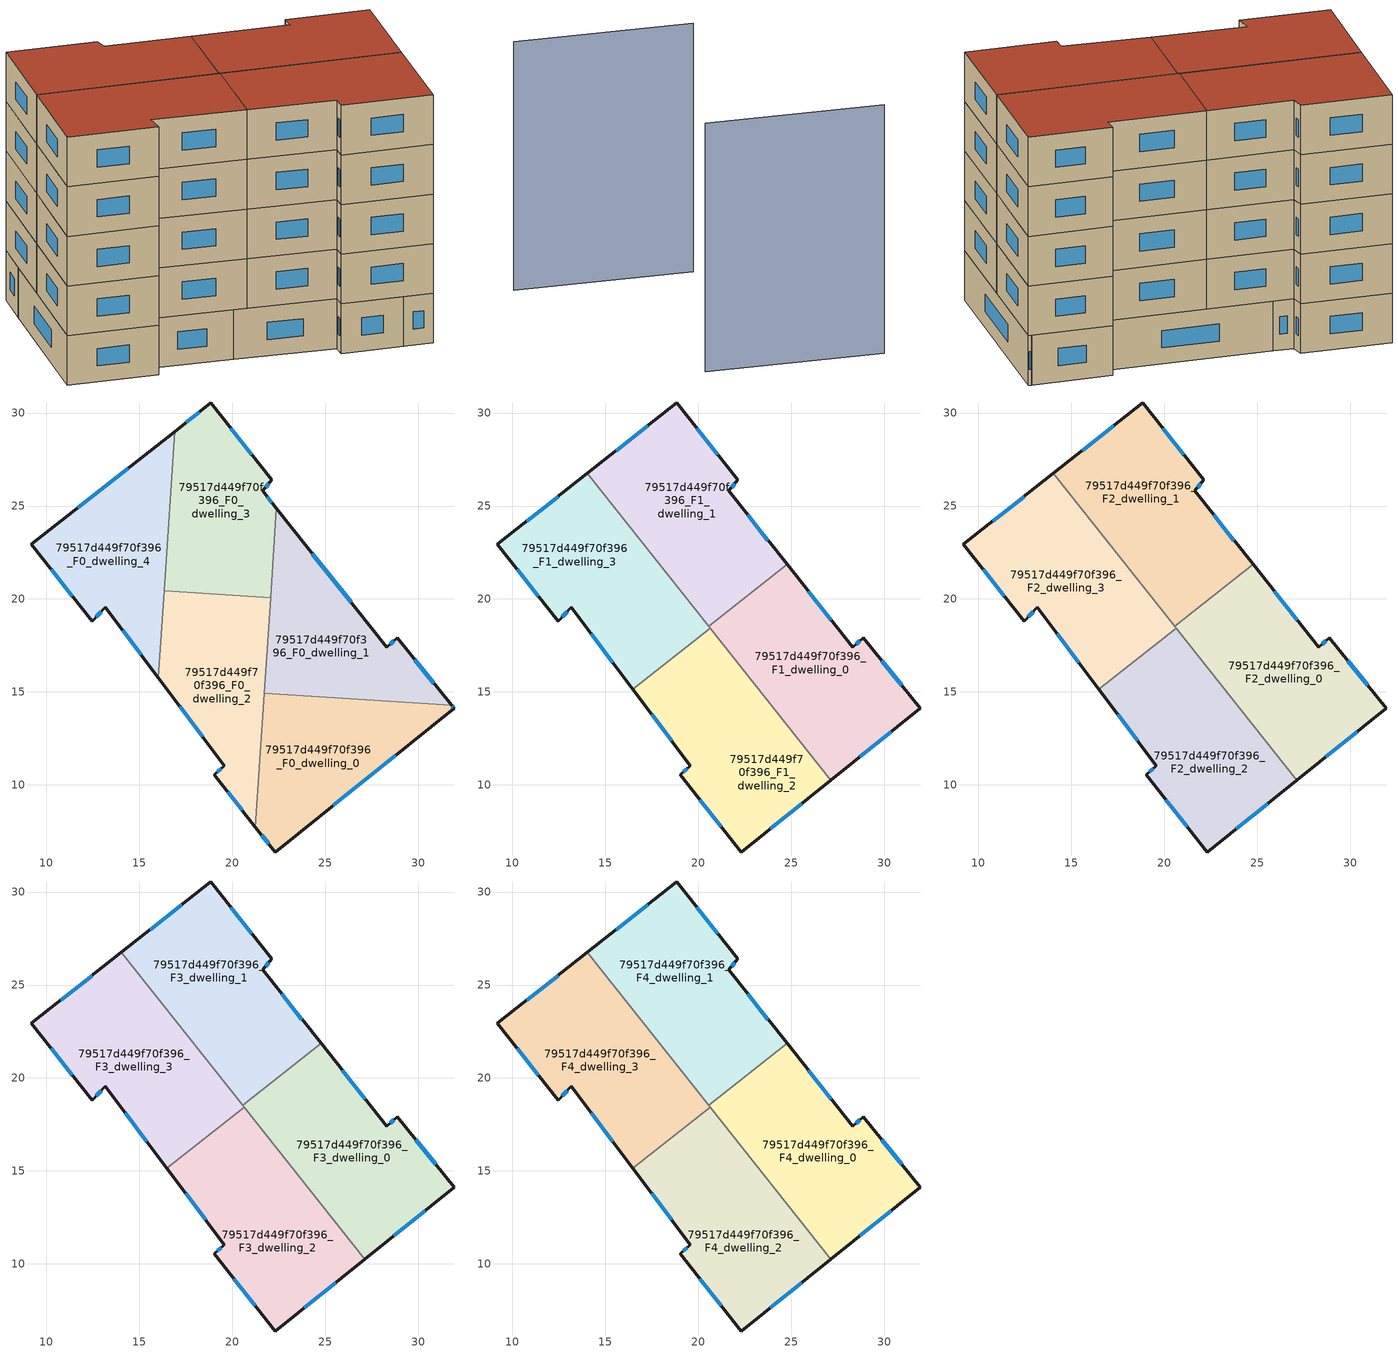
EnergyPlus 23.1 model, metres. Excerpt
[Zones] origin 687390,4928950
79517d449f70f396_F0_dwelling_0
 floor ground (EU_floor_Construction): 31.79,14.28 31.92,14.11 22.3,6.39 21.24,7.73 21.72,14.94 z0
 wall outside (EU_wall_Construction): 21.24,7.73 22.3,6.39 31.92,14.11 31.79,14.28 z0:3
 wall to 79517d449f70f396_F0_dwelling_1 (EU_wall_Construction): 31.79,14.28 21.72,14.94 z0:3
 wall to 79517d449f70f396_F0_dwelling_2 (EU_wall_Construction): 21.72,14.94 21.24,7.73 z0:3
 window (EU_Window_Construction): 31.88,14.17 31.83,14.22 / 25.43,8.9 28.79,11.6 / 21.59,7.29 21.96,6.83 z0.98:2.02
79517d449f70f396_F0_dwelling_1
 floor ground (EU_floor_Construction): 28.87,17.91 31.79,14.28 21.72,14.94 22.37,24.87 28.31,17.4 z0
 wall outside (EU_wall_Construction): 31.79,14.28 28.87,17.91 28.31,17.4 22.37,24.87 z0:3
 wall to 79517d449f70f396_F0_dwelling_3 (EU_wall_Construction): 22.37,24.87 22.05,20.06 z0:3
 wall to 79517d449f70f396_F0_dwelling_2 (EU_wall_Construction): 22.05,20.05 21.72,14.94 z0:3
 window (EU_Window_Construction): 28.69,17.75 28.49,17.57 / 30.84,15.46 29.82,16.73 / 26.38,19.83 24.3,22.44 z0.98:2.02
79517d449f70f396_F0_dwelling_2
 floor ground (EU_floor_Construction): 22.05,20.05 21.24,7.73 19.01,10.54 19.57,11.04 16.02,15.77 16.32,20.43 z0
 wall outside (EU_wall_Construction): 16.02,15.77 19.57,11.04 19.01,10.54 21.24,7.73 z0:3
 wall to 79517d449f70f396_F0_dwelling_3 (EU_wall_Construction): 22.05,20.05 16.32,20.43 z0:3
 wall to 79517d449f70f396_F0_dwelling_4 (EU_wall_Construction): 16.32,20.43 16.02,15.77 z0:3
 window (EU_Window_Construction): 19.39,10.88 19.19,10.7 / 17.17,14.23 18.41,12.58 / 19.74,9.63 20.52,8.64 z0.98:2.02
79517d449f70f396_F0_dwelling_3
 floor ground (EU_floor_Construction): 18.84,30.54 22.11,26.4 21.62,25.81 22.37,24.87 22.05,20.05 16.32,20.43 16.89,29 z0
 wall outside (EU_wall_Construction): 22.37,24.87 21.62,25.81 22.11,26.4 18.84,30.54 16.89,29 z0:3
 wall to 79517d449f70f396_F0_dwelling_4 (EU_wall_Construction): 16.89,29 16.32,20.43 z0:3
 window (EU_Window_Construction): 21.78,26 21.95,26.21 / 22.13,25.18 21.86,25.51 / 18.21,30.04 17.52,29.5 / 21.05,27.75 19.9,29.2 z0.98:2.02
79517d449f70f396_F0_dwelling_4
 floor ground (EU_floor_Construction): 16.89,29 16.02,15.77 13.16,19.56 12.46,18.79 9.19,22.94 z0
 wall outside (EU_wall_Construction): 16.89,29 9.19,22.94 12.46,18.79 13.16,19.56 16.02,15.77 z0:3
 window (EU_Window_Construction): 14.38,27.03 11.69,24.91 / 14.09,18.33 15.09,17 / 12.69,19.04 12.93,19.31 / 10.25,21.59 11.4,20.14 z0.98:2.02
79517d449f70f396_F1_dwelling_0
 floor to 79517d449f70f396_F0_dwelling_1 (EU_floor_Construction): 28.87,17.91 31.79,14.28 23.49,14.82 21.85,16.9 22.03,19.69 24.77,21.86 28.31,17.4 z3
 floor to 79517d449f70f396_F0_dwelling_0 (EU_floor_Construction): 31.79,14.28 31.92,14.11 27.12,10.26 23.49,14.82 z3
 floor to 79517d449f70f396_F0_dwelling_2 (EU_floor_Construction): 22.03,19.69 21.85,16.9 20.56,18.52 z3
 wall outside (EU_wall_Construction): 27.12,10.26 31.92,14.11 28.87,17.91 28.31,17.4 24.77,21.86 z3:6
 wall to 79517d449f70f396_F1_dwelling_1 (EU_wall_Construction): 24.77,21.86 20.56,18.52 z3:6
 wall to 79517d449f70f396_F1_dwelling_2 (EU_wall_Construction): 20.62,18.44 27.12,10.26 z3:6
 wall to 79517d449f70f396_F1_dwelling_3 (EU_wall_Construction): 20.56,18.52 20.62,18.44 z3:6
 window (EU_Window_Construction): 28.68,11.51 30.36,12.86 / 27.16,18.85 25.92,20.41 / 28.69,17.75 28.49,17.57 / 30.93,15.35 29.86,16.68 z3.98:5.02
79517d449f70f396_F1_dwelling_1
 floor to 79517d449f70f396_F0_dwelling_3 (EU_floor_Construction): 18.84,30.54 22.11,26.4 21.62,25.81 22.37,24.87 22.05,20.05 19.19,20.24 16.53,23.6 16.89,29 z3
 floor to 79517d449f70f396_F0_dwelling_1 (EU_floor_Construction): 22.37,24.87 24.77,21.86 22.03,19.69 z3
 floor to 79517d449f70f396_F0_dwelling_4 (EU_floor_Construction): 16.89,29 16.53,23.6 14.03,26.75 z3
 floor to 79517d449f70f396_F0_dwelling_2 (EU_floor_Construction): 22.05,20.06 22.03,19.69 20.56,18.52 19.19,20.24 z3
 wall outside (EU_wall_Construction): 24.77,21.86 21.62,25.81 22.11,26.4 18.84,30.54 14.03,26.75 z3:6
 wall to 79517d449f70f396_F1_dwelling_3 (EU_wall_Construction): 14.03,26.75 20.56,18.52 z3:6
 window (EU_Window_Construction): 17.28,29.31 15.59,27.98 / 21.05,27.75 19.9,29.2 / 21.78,26 21.95,26.21 / 23.74,23.15 22.64,24.53 z3.98:5.02
79517d449f70f396_F1_dwelling_2
 floor to 79517d449f70f396_F0_dwelling_0 (EU_floor_Construction): 23.49,14.82 27.12,10.26 22.3,6.39 21.24,7.73 21.72,14.94 z3
 floor to 79517d449f70f396_F0_dwelling_2 (EU_floor_Construction): 20.62,18.44 21.85,16.9 21.24,7.73 19.01,10.54 19.57,11.04 16.48,15.15 z3
 floor to 79517d449f70f396_F0_dwelling_1 (EU_floor_Construction): 21.85,16.9 23.49,14.82 21.72,14.94 z3
 wall outside (EU_wall_Construction): 16.48,15.15 19.57,11.04 19.01,10.54 22.3,6.39 27.12,10.26 z3:6
 wall to 79517d449f70f396_F1_dwelling_3 (EU_wall_Construction): 20.62,18.44 16.48,15.15 z3:6
 window (EU_Window_Construction): 23.87,7.65 25.55,9 / 20.08,9.19 21.23,7.74 / 19.39,10.88 19.19,10.7 / 17.49,13.81 18.57,12.38 z3.98:5.02
79517d449f70f396_F1_dwelling_3
 floor to 79517d449f70f396_F0_dwelling_2 (EU_floor_Construction): 19.19,20.24 20.62,18.44 16.48,15.15 16.02,15.77 16.32,20.43 z3
 floor to 79517d449f70f396_F0_dwelling_4 (EU_floor_Construction): 14.03,26.75 16.53,23.6 16.02,15.77 13.16,19.56 12.46,18.79 9.19,22.94 z3
 floor to 79517d449f70f396_F0_dwelling_3 (EU_floor_Construction): 16.53,23.6 19.19,20.24 16.32,20.43 z3
 wall outside (EU_wall_Construction): 14.03,26.75 9.19,22.94 12.46,18.79 13.16,19.56 16.48,15.15 z3:6
 window (EU_Window_Construction): 12.45,25.51 10.76,24.18 / 14.24,18.13 15.4,16.58 / 12.69,19.04 12.93,19.31 / 10.25,21.59 11.4,20.14 z3.98:5.02
79517d449f70f396_F2_dwelling_0
 floor to 79517d449f70f396_F1_dwelling_0 (EU_floor_Construction): 28.87,17.91 31.92,14.11 27.12,10.26 20.56,18.52 24.77,21.86 28.31,17.4 z6
 wall outside (EU_wall_Construction): 27.12,10.26 31.92,14.11 28.87,17.91 28.31,17.4 24.77,21.86 z6:9
 wall to 79517d449f70f396_F2_dwelling_1 (EU_wall_Construction): 24.77,21.86 20.56,18.52 z6:9
 wall to 79517d449f70f396_F2_dwelling_2 (EU_wall_Construction): 20.62,18.44 27.12,10.26 z6:9
 wall to 79517d449f70f396_F2_dwelling_3 (EU_wall_Construction): 20.56,18.52 20.62,18.44 z6:9
 window (EU_Window_Construction): 28.68,11.51 30.36,12.86 / 27.16,18.85 25.92,20.41 / 28.69,17.75 28.49,17.57 / 30.93,15.35 29.86,16.68 z6.98:8.02
79517d449f70f396_F2_dwelling_1
 floor to 79517d449f70f396_F1_dwelling_1 (EU_floor_Construction): 22.11,26.4 21.62,25.81 24.77,21.86 20.56,18.52 14.03,26.75 18.84,30.54 z6
 wall outside (EU_wall_Construction): 24.77,21.86 21.62,25.81 22.11,26.4 18.84,30.54 14.03,26.75 z6:9
 wall to 79517d449f70f396_F2_dwelling_3 (EU_wall_Construction): 14.03,26.75 20.56,18.52 z6:9
 window (EU_Window_Construction): 17.28,29.31 15.59,27.98 / 21.05,27.75 19.9,29.2 / 21.78,26 21.95,26.21 / 23.74,23.15 22.64,24.53 z6.98:8.02
79517d449f70f396_F2_dwelling_2
 floor to 79517d449f70f396_F1_dwelling_2 (EU_floor_Construction): 20.62,18.44 27.12,10.26 22.3,6.39 19.01,10.54 19.57,11.04 16.48,15.15 z6
 wall outside (EU_wall_Construction): 16.48,15.15 19.57,11.04 19.01,10.54 22.3,6.39 27.12,10.26 z6:9
 wall to 79517d449f70f396_F2_dwelling_3 (EU_wall_Construction): 20.62,18.44 16.48,15.15 z6:9
 window (EU_Window_Construction): 23.87,7.65 25.55,9 / 20.08,9.19 21.23,7.74 / 19.39,10.88 19.19,10.7 / 17.49,13.81 18.57,12.38 z6.98:8.02
79517d449f70f396_F2_dwelling_3
 floor to 79517d449f70f396_F1_dwelling_3 (EU_floor_Construction): 14.03,26.75 20.62,18.44 16.48,15.15 13.16,19.56 12.46,18.79 9.19,22.94 z6
 wall outside (EU_wall_Construction): 14.03,26.75 9.19,22.94 12.46,18.79 13.16,19.56 16.48,15.15 z6:9
 window (EU_Window_Construction): 12.45,25.51 10.76,24.18 / 14.24,18.13 15.4,16.58 / 12.69,19.04 12.93,19.31 / 10.25,21.59 11.4,20.14 z6.98:8.02
79517d449f70f396_F3_dwelling_0
 floor to 79517d449f70f396_F2_dwelling_0 (EU_floor_Construction): 28.87,17.91 31.92,14.11 27.12,10.26 20.56,18.52 24.77,21.86 28.31,17.4 z9
 wall outside (EU_wall_Construction): 27.12,10.26 31.92,14.11 28.87,17.91 28.31,17.4 24.77,21.86 z9:12
 wall to 79517d449f70f396_F3_dwelling_1 (EU_wall_Construction): 24.77,21.86 20.56,18.52 z9:12
 wall to 79517d449f70f396_F3_dwelling_2 (EU_wall_Construction): 20.62,18.44 27.12,10.26 z9:12
 wall to 79517d449f70f396_F3_dwelling_3 (EU_wall_Construction): 20.56,18.52 20.62,18.44 z9:12
 window (EU_Window_Construction): 28.68,11.51 30.36,12.86 / 27.16,18.85 25.92,20.41 / 28.69,17.75 28.49,17.57 / 30.93,15.35 29.86,16.68 z9.98:11.02
79517d449f70f396_F3_dwelling_1
 floor to 79517d449f70f396_F2_dwelling_1 (EU_floor_Construction): 22.11,26.4 21.62,25.81 24.77,21.86 20.56,18.52 14.03,26.75 18.84,30.54 z9
 wall outside (EU_wall_Construction): 24.77,21.86 21.62,25.81 22.11,26.4 18.84,30.54 14.03,26.75 z9:12
 wall to 79517d449f70f396_F3_dwelling_3 (EU_wall_Construction): 14.03,26.75 20.56,18.52 z9:12
 window (EU_Window_Construction): 17.28,29.31 15.59,27.98 / 21.05,27.75 19.9,29.2 / 21.78,26 21.95,26.21 / 23.74,23.15 22.64,24.53 z9.98:11.02
79517d449f70f396_F3_dwelling_2
 floor to 79517d449f70f396_F2_dwelling_2 (EU_floor_Construction): 20.62,18.44 27.12,10.26 22.3,6.39 19.01,10.54 19.57,11.04 16.48,15.15 z9
 wall outside (EU_wall_Construction): 16.48,15.15 19.57,11.04 19.01,10.54 22.3,6.39 27.12,10.26 z9:12
 wall to 79517d449f70f396_F3_dwelling_3 (EU_wall_Construction): 20.62,18.44 16.48,15.15 z9:12
 window (EU_Window_Construction): 23.87,7.65 25.55,9 / 20.08,9.19 21.23,7.74 / 19.39,10.88 19.19,10.7 / 17.49,13.81 18.57,12.38 z9.98:11.02
79517d449f70f396_F3_dwelling_3
 floor to 79517d449f70f396_F2_dwelling_3 (EU_floor_Construction): 14.03,26.75 20.62,18.44 16.48,15.15 13.16,19.56 12.46,18.79 9.19,22.94 z9
 wall outside (EU_wall_Construction): 14.03,26.75 9.19,22.94 12.46,18.79 13.16,19.56 16.48,15.15 z9:12
 window (EU_Window_Construction): 12.45,25.51 10.76,24.18 / 14.24,18.13 15.4,16.58 / 12.69,19.04 12.93,19.31 / 10.25,21.59 11.4,20.14 z9.98:11.02
79517d449f70f396_F4_dwelling_0
 floor to 79517d449f70f396_F3_dwelling_0 (EU_floor_Construction): 28.87,17.91 31.92,14.11 27.12,10.26 20.56,18.52 24.77,21.86 28.31,17.4 z12
 wall outside (EU_wall_Construction): 27.12,10.26 31.92,14.11 28.87,17.91 28.31,17.4 24.77,21.86 z12:15
 wall to 79517d449f70f396_F4_dwelling_1 (EU_wall_Construction): 24.77,21.86 20.56,18.52 z12:15
 wall to 79517d449f70f396_F4_dwelling_2 (EU_wall_Construction): 20.62,18.44 27.12,10.26 z12:15
 wall to 79517d449f70f396_F4_dwelling_3 (EU_wall_Construction): 20.56,18.52 20.62,18.44 z12:15
 window (EU_Window_Construction): 28.68,11.51 30.36,12.86 / 27.16,18.85 25.92,20.41 / 28.69,17.75 28.49,17.57 / 30.93,15.35 29.86,16.68 z12.98:14.02
 roof outside (EU_roof_Construction): 31.92,14.11 28.87,17.91 28.31,17.4 24.77,21.86 20.56,18.52 27.12,10.26 z15
79517d449f70f396_F4_dwelling_1
 floor to 79517d449f70f396_F3_dwelling_1 (EU_floor_Construction): 22.11,26.4 21.62,25.81 24.77,21.86 20.56,18.52 14.03,26.75 18.84,30.54 z12
 wall outside (EU_wall_Construction): 24.77,21.86 21.62,25.81 22.11,26.4 18.84,30.54 14.03,26.75 z12:15
 wall to 79517d449f70f396_F4_dwelling_3 (EU_wall_Construction): 14.03,26.75 20.56,18.52 z12:15
 window (EU_Window_Construction): 17.28,29.31 15.59,27.98 / 21.05,27.75 19.9,29.2 / 21.78,26 21.95,26.21 / 23.74,23.15 22.64,24.53 z12.98:14.02
 roof outside (EU_roof_Construction): 24.77,21.86 21.62,25.81 22.11,26.4 18.84,30.54 14.03,26.75 20.56,18.52 z15
79517d449f70f396_F4_dwelling_2
 floor to 79517d449f70f396_F3_dwelling_2 (EU_floor_Construction): 20.62,18.44 27.12,10.26 22.3,6.39 19.01,10.54 19.57,11.04 16.48,15.15 z12
 wall outside (EU_wall_Construction): 16.48,15.15 19.57,11.04 19.01,10.54 22.3,6.39 27.12,10.26 z12:15
 wall to 79517d449f70f396_F4_dwelling_3 (EU_wall_Construction): 20.62,18.44 16.48,15.15 z12:15
 window (EU_Window_Construction): 23.87,7.65 25.55,9 / 20.08,9.19 21.23,7.74 / 19.39,10.88 19.19,10.7 / 17.49,13.81 18.57,12.38 z12.98:14.02
 roof outside (EU_roof_Construction): 27.12,10.26 20.62,18.44 16.48,15.15 19.57,11.04 19.01,10.54 22.3,6.39 z15
79517d449f70f396_F4_dwelling_3
 floor to 79517d449f70f396_F3_dwelling_3 (EU_floor_Construction): 14.03,26.75 20.62,18.44 16.48,15.15 13.16,19.56 12.46,18.79 9.19,22.94 z12
 wall outside (EU_wall_Construction): 14.03,26.75 9.19,22.94 12.46,18.79 13.16,19.56 16.48,15.15 z12:15
 window (EU_Window_Construction): 12.45,25.51 10.76,24.18 / 14.24,18.13 15.4,16.58 / 12.69,19.04 12.93,19.31 / 10.25,21.59 11.4,20.14 z12.98:14.02
 roof outside (EU_roof_Construction): 20.62,18.44 14.03,26.75 9.19,22.94 12.46,18.79 13.16,19.56 16.48,15.15 z15
shading: 36.9,-3.2 30.79,5.02 z0:15
[Building]
EU S2 Campaign: North Axis=0; Terrain=City; Solar Distribution=FullExterior
[Site:Location]
Bologna: Latitude=44.5; Longitude=11.25; Time Zone=1; Elevation=37
[SizingPeriod:WeatherFileDays]
AnnualSizingPeriod: Begin Month=1; Begin Day of Month=1; End Month=12; End Day of Month=31; Day of Week for Start Day=Monday; Use Weather File Daylight Saving Period=No; Use Weather File Rain and Snow Indicators=No
[MATERIAL]
EU_InternalMass_Material: Roughness=MediumRough; Thickness=0.1; Conductivity=1; Density=1800; Specific Heat=900; Thermal Absorptance=0.9; Solar Absorptance=0.7; Visible Absorptance=0.7
[MATERIAL:NOMASS] Roughness=MediumRough; Thermal Absorptance=0.9; Solar Absorptance=0.7; Visible Absorptance=0.7
Name | Thermal Resistance
EU_wall_NoMass | 0.905828
EU_roof_NoMass | 0.37593
EU_floor_NoMass | 0.67114
[WINDOWMATERIAL:SIMPLEGLAZINGSYSTEM]
EU_Window_SimpleGlazing: UFactor=4.52486; Solar Heat Gain Coefficient=0.85; Visible Transmittance=0.85
[CONSTRUCTION]
EU_wall_Construction: EU_wall_NoMass
EU_roof_Construction: EU_roof_NoMass
EU_floor_Construction: EU_floor_NoMass
EU_Window_Construction: EU_Window_SimpleGlazing
EU_InternalMass_Construction: EU_InternalMass_Material
[ZONE] Type=1; Multiplier=1; Ceiling Height=autocalculate; Floor Area=autocalculate; Part of Total Floor Area=Yes
Name | Volume
79517d449f70f396_F0_dwelling_0 | 144.902
79517d449f70f396_F1_dwelling_0; 79517d449f70f396_F2_dwelling_0; 79517d449f70f396_F3_dwelling_0; 79517d449f70f396_F4_dwelling_0 | 181.094
79517d449f70f396_F0_dwelling_1; 79517d449f70f396_F0_dwelling_2 | 144.871
79517d449f70f396_F1_dwelling_1; 79517d449f70f396_F2_dwelling_1; 79517d449f70f396_F3_dwelling_1; 79517d449f70f396_F4_dwelling_1; 79517d449f70f396_F1_dwelling_2; 79517d449f70f396_F2_dwelling_2; 79517d449f70f396_F3_dwelling_2; 79517d449f70f396_F4_dwelling_2; 79517d449f70f396_F1_dwelling_3; 79517d449f70f396_F2_dwelling_3; 79517d449f70f396_F3_dwelling_3; 79517d449f70f396_F4_dwelling_3 | 181.102
79517d449f70f396_F0_dwelling_3 | 144.875
79517d449f70f396_F0_dwelling_4 | 144.888
[INTERNALMASS] Construction=EU_InternalMass_Construction
Name | Zone or ZoneList | Surface Area
79517d449f70f396_F0_dwelling_0_EU_InternalMass | 79517d449f70f396_F0_dwelling_0 | 48.3003
79517d449f70f396_F0_dwelling_1_EU_InternalMass | 79517d449f70f396_F0_dwelling_1 | 48.2869
79517d449f70f396_F0_dwelling_2_EU_InternalMass | 79517d449f70f396_F0_dwelling_2 | 48.2889
79517d449f70f396_F0_dwelling_3_EU_InternalMass | 79517d449f70f396_F0_dwelling_3 | 48.2924
79517d449f70f396_F0_dwelling_4_EU_InternalMass | 79517d449f70f396_F0_dwelling_4 | 48.2959
79517d449f70f396_F1_dwelling_0_EU_InternalMass | 79517d449f70f396_F1_dwelling_0 | 60.3645
79517d449f70f396_F1_dwelling_1_EU_InternalMass | 79517d449f70f396_F1_dwelling_1 | 60.3671
79517d449f70f396_F1_dwelling_2_EU_InternalMass | 79517d449f70f396_F1_dwelling_2 | 60.3674
79517d449f70f396_F1_dwelling_3_EU_InternalMass | 79517d449f70f396_F1_dwelling_3 | 60.3669
79517d449f70f396_F2_dwelling_0_EU_InternalMass | 79517d449f70f396_F2_dwelling_0 | 60.3645
79517d449f70f396_F2_dwelling_1_EU_InternalMass | 79517d449f70f396_F2_dwelling_1 | 60.3671
79517d449f70f396_F2_dwelling_2_EU_InternalMass | 79517d449f70f396_F2_dwelling_2 | 60.3674
79517d449f70f396_F2_dwelling_3_EU_InternalMass | 79517d449f70f396_F2_dwelling_3 | 60.3669
79517d449f70f396_F3_dwelling_0_EU_InternalMass | 79517d449f70f396_F3_dwelling_0 | 60.3645
79517d449f70f396_F3_dwelling_1_EU_InternalMass | 79517d449f70f396_F3_dwelling_1 | 60.3671
79517d449f70f396_F3_dwelling_2_EU_InternalMass | 79517d449f70f396_F3_dwelling_2 | 60.3674
79517d449f70f396_F3_dwelling_3_EU_InternalMass | 79517d449f70f396_F3_dwelling_3 | 60.3669
79517d449f70f396_F4_dwelling_0_EU_InternalMass | 79517d449f70f396_F4_dwelling_0 | 60.3645
79517d449f70f396_F4_dwelling_1_EU_InternalMass | 79517d449f70f396_F4_dwelling_1 | 60.3671
79517d449f70f396_F4_dwelling_2_EU_InternalMass | 79517d449f70f396_F4_dwelling_2 | 60.3674
79517d449f70f396_F4_dwelling_3_EU_InternalMass | 79517d449f70f396_F4_dwelling_3 | 60.3669
[OTHEREQUIPMENT] Fuel Type=Electricity; Design Level Calculation Method=Watts/Area; Power per Zone Floor Area=1; Fraction Latent=0; Fraction Radiant=0; Fraction Lost=0; Carbon Dioxide Generation Rate=0; EndUse Subcategory=EU_Step8_InternalGains
Name | Zone or ZoneList or Space or SpaceList | Schedule
EU_Step8_InternalGain_79517d449f70f396_F0_dwelling_0_f000 | 79517d449f70f396_F0_dwelling_0 | EU_Step8_GainSchedule_79517d449f70f396_F0_dwelling_0_f000
EU_Step8_InternalGain_79517d449f70f396_F0_dwelling_1_f000 | 79517d449f70f396_F0_dwelling_1 | EU_Step8_GainSchedule_79517d449f70f396_F0_dwelling_1_f000
EU_Step8_InternalGain_79517d449f70f396_F0_dwelling_2_f000 | 79517d449f70f396_F0_dwelling_2 | EU_Step8_GainSchedule_79517d449f70f396_F0_dwelling_2_f000
EU_Step8_InternalGain_79517d449f70f396_F0_dwelling_3_f000 | 79517d449f70f396_F0_dwelling_3 | EU_Step8_GainSchedule_79517d449f70f396_F0_dwelling_3_f000
EU_Step8_InternalGain_79517d449f70f396_F0_dwelling_4_f000 | 79517d449f70f396_F0_dwelling_4 | EU_Step8_GainSchedule_79517d449f70f396_F0_dwelling_4_f000
EU_Step8_InternalGain_79517d449f70f396_F1_dwelling_0_f000 | 79517d449f70f396_F1_dwelling_0 | EU_Step8_GainSchedule_79517d449f70f396_F1_dwelling_0_f000
EU_Step8_InternalGain_79517d449f70f396_F1_dwelling_1_f000 | 79517d449f70f396_F1_dwelling_1 | EU_Step8_GainSchedule_79517d449f70f396_F1_dwelling_1_f000
EU_Step8_InternalGain_79517d449f70f396_F1_dwelling_2_f000 | 79517d449f70f396_F1_dwelling_2 | EU_Step8_GainSchedule_79517d449f70f396_F1_dwelling_2_f000
EU_Step8_InternalGain_79517d449f70f396_F1_dwelling_3_f000 | 79517d449f70f396_F1_dwelling_3 | EU_Step8_GainSchedule_79517d449f70f396_F1_dwelling_3_f000
EU_Step8_InternalGain_79517d449f70f396_F2_dwelling_0_f000 | 79517d449f70f396_F2_dwelling_0 | EU_Step8_GainSchedule_79517d449f70f396_F2_dwelling_0_f000
EU_Step8_InternalGain_79517d449f70f396_F2_dwelling_1_f000 | 79517d449f70f396_F2_dwelling_1 | EU_Step8_GainSchedule_79517d449f70f396_F2_dwelling_1_f000
EU_Step8_InternalGain_79517d449f70f396_F2_dwelling_2_f000 | 79517d449f70f396_F2_dwelling_2 | EU_Step8_GainSchedule_79517d449f70f396_F2_dwelling_2_f000
EU_Step8_InternalGain_79517d449f70f396_F2_dwelling_3_f000 | 79517d449f70f396_F2_dwelling_3 | EU_Step8_GainSchedule_79517d449f70f396_F2_dwelling_3_f000
EU_Step8_InternalGain_79517d449f70f396_F3_dwelling_0_f000 | 79517d449f70f396_F3_dwelling_0 | EU_Step8_GainSchedule_79517d449f70f396_F3_dwelling_0_f000
EU_Step8_InternalGain_79517d449f70f396_F3_dwelling_1_f000 | 79517d449f70f396_F3_dwelling_1 | EU_Step8_GainSchedule_79517d449f70f396_F3_dwelling_1_f000
EU_Step8_InternalGain_79517d449f70f396_F3_dwelling_2_f000 | 79517d449f70f396_F3_dwelling_2 | EU_Step8_GainSchedule_79517d449f70f396_F3_dwelling_2_f000
EU_Step8_InternalGain_79517d449f70f396_F3_dwelling_3_f000 | 79517d449f70f396_F3_dwelling_3 | EU_Step8_GainSchedule_79517d449f70f396_F3_dwelling_3_f000
EU_Step8_InternalGain_79517d449f70f396_F4_dwelling_0_f000 | 79517d449f70f396_F4_dwelling_0 | EU_Step8_GainSchedule_79517d449f70f396_F4_dwelling_0_f000
EU_Step8_InternalGain_79517d449f70f396_F4_dwelling_1_f000 | 79517d449f70f396_F4_dwelling_1 | EU_Step8_GainSchedule_79517d449f70f396_F4_dwelling_1_f000
EU_Step8_InternalGain_79517d449f70f396_F4_dwelling_2_f000 | 79517d449f70f396_F4_dwelling_2 | EU_Step8_GainSchedule_79517d449f70f396_F4_dwelling_2_f000
EU_Step8_InternalGain_79517d449f70f396_F4_dwelling_3_f000 | 79517d449f70f396_F4_dwelling_3 | EU_Step8_GainSchedule_79517d449f70f396_F4_dwelling_3_f000
[ZONEVENTILATION:DESIGNFLOWRATE] Schedule=EU_AlwaysOn; Design Flow Rate Calculation Method=AirChanges/Hour; Air Changes per Hour=0.73129; Ventilation Type=Natural; Fan Pressure Rise=0; Fan Total Efficiency=1; Constant Term Coefficient=1; Temperature Term Coefficient=0; Velocity Term Coefficient=0; Velocity Squared Term Coefficient=0; Minimum Indoor Temperature=-100; Maximum Indoor Temperature=100; Delta Temperature=-100; Minimum Outdoor Temperature=-100; Maximum Outdoor Temperature=100; Maximum Wind Speed=40
Name | Zone or ZoneList or Space or SpaceList
EU_ConstantAir_79517d449f70f396_F0_dwelling_0 | 79517d449f70f396_F0_dwelling_0
EU_ConstantAir_79517d449f70f396_F0_dwelling_1 | 79517d449f70f396_F0_dwelling_1
EU_ConstantAir_79517d449f70f396_F0_dwelling_2 | 79517d449f70f396_F0_dwelling_2
EU_ConstantAir_79517d449f70f396_F0_dwelling_3 | 79517d449f70f396_F0_dwelling_3
EU_ConstantAir_79517d449f70f396_F0_dwelling_4 | 79517d449f70f396_F0_dwelling_4
EU_ConstantAir_79517d449f70f396_F1_dwelling_0 | 79517d449f70f396_F1_dwelling_0
EU_ConstantAir_79517d449f70f396_F1_dwelling_1 | 79517d449f70f396_F1_dwelling_1
EU_ConstantAir_79517d449f70f396_F1_dwelling_2 | 79517d449f70f396_F1_dwelling_2
EU_ConstantAir_79517d449f70f396_F1_dwelling_3 | 79517d449f70f396_F1_dwelling_3
EU_ConstantAir_79517d449f70f396_F2_dwelling_0 | 79517d449f70f396_F2_dwelling_0
EU_ConstantAir_79517d449f70f396_F2_dwelling_1 | 79517d449f70f396_F2_dwelling_1
EU_ConstantAir_79517d449f70f396_F2_dwelling_2 | 79517d449f70f396_F2_dwelling_2
EU_ConstantAir_79517d449f70f396_F2_dwelling_3 | 79517d449f70f396_F2_dwelling_3
EU_ConstantAir_79517d449f70f396_F3_dwelling_0 | 79517d449f70f396_F3_dwelling_0
EU_ConstantAir_79517d449f70f396_F3_dwelling_1 | 79517d449f70f396_F3_dwelling_1
EU_ConstantAir_79517d449f70f396_F3_dwelling_2 | 79517d449f70f396_F3_dwelling_2
EU_ConstantAir_79517d449f70f396_F3_dwelling_3 | 79517d449f70f396_F3_dwelling_3
EU_ConstantAir_79517d449f70f396_F4_dwelling_0 | 79517d449f70f396_F4_dwelling_0
EU_ConstantAir_79517d449f70f396_F4_dwelling_1 | 79517d449f70f396_F4_dwelling_1
EU_ConstantAir_79517d449f70f396_F4_dwelling_2 | 79517d449f70f396_F4_dwelling_2
EU_ConstantAir_79517d449f70f396_F4_dwelling_3 | 79517d449f70f396_F4_dwelling_3
[HVACTEMPLATE:THERMOSTAT] Constant Heating Setpoint=20; Constant Cooling Setpoint=50
EU_HeatOnly_79517d449f70f396_F0_dwelling_0; EU_HeatOnly_79517d449f70f396_F0_dwelling_1; EU_HeatOnly_79517d449f70f396_F0_dwelling_2; EU_HeatOnly_79517d449f70f396_F0_dwelling_3; EU_HeatOnly_79517d449f70f396_F0_dwelling_4; EU_HeatOnly_79517d449f70f396_F1_dwelling_0; EU_HeatOnly_79517d449f70f396_F1_dwelling_1; EU_HeatOnly_79517d449f70f396_F1_dwelling_2; EU_HeatOnly_79517d449f70f396_F1_dwelling_3; EU_HeatOnly_79517d449f70f396_F2_dwelling_0; EU_HeatOnly_79517d449f70f396_F2_dwelling_1; EU_HeatOnly_79517d449f70f396_F2_dwelling_2; EU_HeatOnly_79517d449f70f396_F2_dwelling_3; EU_HeatOnly_79517d449f70f396_F3_dwelling_0; EU_HeatOnly_79517d449f70f396_F3_dwelling_1; EU_HeatOnly_79517d449f70f396_F3_dwelling_2; EU_HeatOnly_79517d449f70f396_F3_dwelling_3; EU_HeatOnly_79517d449f70f396_F4_dwelling_0; EU_HeatOnly_79517d449f70f396_F4_dwelling_1; EU_HeatOnly_79517d449f70f396_F4_dwelling_2; EU_HeatOnly_79517d449f70f396_F4_dwelling_3
[HVACTEMPLATE:ZONE:IDEALLOADSAIRSYSTEM] System Availability Schedule=EU_AlwaysOn; Maximum Heating Supply Air Temperature=50; Minimum Cooling Supply Air Temperature=13; Maximum Heating Supply Air Humidity Ratio=0.0156; Minimum Cooling Supply Air Humidity Ratio=0.0077; Heating Limit=NoLimit; Cooling Limit=NoLimit; Heating Availability Schedule=EU_AlwaysOn; Cooling Availability Schedule=EU_CoolingOff; Dehumidification Control Type=ConstantSensibleHeatRatio; Cooling Sensible Heat Ratio=0.7; Dehumidification Setpoint=60; Humidification Control Type=None; Humidification Setpoint=30; Outdoor Air Method=None; Outdoor Air Flow Rate per Person=0.00944; Outdoor Air Flow Rate per Zone Floor Area=0; Outdoor Air Flow Rate per Zone=0; Demand Controlled Ventilation Type=None; Outdoor Air Economizer Type=NoEconomizer; Heat Recovery Type=None; Sensible Heat Recovery Effectiveness=0.7; Latent Heat Recovery Effectiveness=0.65
Name | Template Thermostat
79517d449f70f396_F0_dwelling_0 | EU_HeatOnly_79517d449f70f396_F0_dwelling_0
79517d449f70f396_F0_dwelling_1 | EU_HeatOnly_79517d449f70f396_F0_dwelling_1
79517d449f70f396_F0_dwelling_2 | EU_HeatOnly_79517d449f70f396_F0_dwelling_2
79517d449f70f396_F0_dwelling_3 | EU_HeatOnly_79517d449f70f396_F0_dwelling_3
79517d449f70f396_F0_dwelling_4 | EU_HeatOnly_79517d449f70f396_F0_dwelling_4
79517d449f70f396_F1_dwelling_0 | EU_HeatOnly_79517d449f70f396_F1_dwelling_0
79517d449f70f396_F1_dwelling_1 | EU_HeatOnly_79517d449f70f396_F1_dwelling_1
79517d449f70f396_F1_dwelling_2 | EU_HeatOnly_79517d449f70f396_F1_dwelling_2
79517d449f70f396_F1_dwelling_3 | EU_HeatOnly_79517d449f70f396_F1_dwelling_3
79517d449f70f396_F2_dwelling_0 | EU_HeatOnly_79517d449f70f396_F2_dwelling_0
79517d449f70f396_F2_dwelling_1 | EU_HeatOnly_79517d449f70f396_F2_dwelling_1
79517d449f70f396_F2_dwelling_2 | EU_HeatOnly_79517d449f70f396_F2_dwelling_2
79517d449f70f396_F2_dwelling_3 | EU_HeatOnly_79517d449f70f396_F2_dwelling_3
79517d449f70f396_F3_dwelling_0 | EU_HeatOnly_79517d449f70f396_F3_dwelling_0
79517d449f70f396_F3_dwelling_1 | EU_HeatOnly_79517d449f70f396_F3_dwelling_1
79517d449f70f396_F3_dwelling_2 | EU_HeatOnly_79517d449f70f396_F3_dwelling_2
79517d449f70f396_F3_dwelling_3 | EU_HeatOnly_79517d449f70f396_F3_dwelling_3
79517d449f70f396_F4_dwelling_0 | EU_HeatOnly_79517d449f70f396_F4_dwelling_0
79517d449f70f396_F4_dwelling_1 | EU_HeatOnly_79517d449f70f396_F4_dwelling_1
79517d449f70f396_F4_dwelling_2 | EU_HeatOnly_79517d449f70f396_F4_dwelling_2
79517d449f70f396_F4_dwelling_3 | EU_HeatOnly_79517d449f70f396_F4_dwelling_3
[SIZING:ZONE] Zone Cooling Design Supply Air Temperature Input Method=SupplyAirTemperature; Zone Cooling Design Supply Air Temperature=13; Zone Heating Design Supply Air Temperature Input Method=SupplyAirTemperature; Zone Heating Design Supply Air Temperature=50; Zone Cooling Design Supply Air Humidity Ratio=0.008; Zone Heating Design Supply Air Humidity Ratio=0.008; Cooling Design Air Flow Method=DesignDay; Cooling Design Air Flow Rate=0; Cooling Minimum Air Flow per Zone Floor Area=0.000762; Cooling Minimum Air Flow=0; Cooling Minimum Air Flow Fraction=0.2; Heating Design Air Flow Method=DesignDay; Heating Design Air Flow Rate=0; Heating Maximum Air Flow per Zone Floor Area=0.002032; Heating Maximum Air Flow=0.141576; Heating Maximum Air Flow Fraction=0.3; Account for Dedicated Outdoor Air System=No; Dedicated Outdoor Air System Control Strategy=NeutralSupplyAir; Dedicated Outdoor Air Low Setpoint Temperature for Design=autosize; Dedicated Outdoor Air High Setpoint Temperature for Design=autosize; Zone Load Sizing Method=Sensible Load Only No Latent Load; Zone Latent Cooling Design Supply Air Humidity Ratio Input Method=HumidityRatioDifference; Zone Cooling Design Supply Air Humidity Ratio Difference=0.005; Zone Latent Heating Design Supply Air Humidity Ratio Input Method=HumidityRatioDifference; Zone Humidification Design Supply Air Humidity Ratio Difference=0.005
79517d449f70f396_F0_dwelling_0; 79517d449f70f396_F0_dwelling_1; 79517d449f70f396_F0_dwelling_2; 79517d449f70f396_F0_dwelling_3; 79517d449f70f396_F0_dwelling_4; 79517d449f70f396_F1_dwelling_0; 79517d449f70f396_F1_dwelling_1; 79517d449f70f396_F1_dwelling_2; 79517d449f70f396_F1_dwelling_3; 79517d449f70f396_F2_dwelling_0; 79517d449f70f396_F2_dwelling_1; 79517d449f70f396_F2_dwelling_2; 79517d449f70f396_F2_dwelling_3; 79517d449f70f396_F3_dwelling_0; 79517d449f70f396_F3_dwelling_1; 79517d449f70f396_F3_dwelling_2; 79517d449f70f396_F3_dwelling_3; 79517d449f70f396_F4_dwelling_0; 79517d449f70f396_F4_dwelling_1; 79517d449f70f396_F4_dwelling_2; 79517d449f70f396_F4_dwelling_3
[SCHEDULE:CONSTANT]
Name | Hourly Value
EU_AlwaysOn | 1
EU_CoolingOff | 0
[SCHEDULE:FILE] Column Number=1; Rows to Skip at Top=0; Number of Hours of Data=8760; Column Separator=Comma; Interpolate to Timestep=No; Minutes per Item=60; Adjust Schedule for Daylight Savings=Yes
Name | File
EU_Step8_GainSchedule_79517d449f70f396_F0_dwelling_0_f000 | ../../schedules/79517d449f70f396/79517d449f70f396_F0_dwelling_0_f000_gain.csv
EU_Step8_GainSchedule_79517d449f70f396_F0_dwelling_1_f000 | ../../schedules/79517d449f70f396/79517d449f70f396_F0_dwelling_1_f000_gain.csv
EU_Step8_GainSchedule_79517d449f70f396_F0_dwelling_2_f000 | ../../schedules/79517d449f70f396/79517d449f70f396_F0_dwelling_2_f000_gain.csv
EU_Step8_GainSchedule_79517d449f70f396_F0_dwelling_3_f000 | ../../schedules/79517d449f70f396/79517d449f70f396_F0_dwelling_3_f000_gain.csv
EU_Step8_GainSchedule_79517d449f70f396_F0_dwelling_4_f000 | ../../schedules/79517d449f70f396/79517d449f70f396_F0_dwelling_4_f000_gain.csv
EU_Step8_GainSchedule_79517d449f70f396_F1_dwelling_0_f000 | ../../schedules/79517d449f70f396/79517d449f70f396_F1_dwelling_0_f000_gain.csv
EU_Step8_GainSchedule_79517d449f70f396_F1_dwelling_1_f000 | ../../schedules/79517d449f70f396/79517d449f70f396_F1_dwelling_1_f000_gain.csv
EU_Step8_GainSchedule_79517d449f70f396_F1_dwelling_2_f000 | ../../schedules/79517d449f70f396/79517d449f70f396_F1_dwelling_2_f000_gain.csv
EU_Step8_GainSchedule_79517d449f70f396_F1_dwelling_3_f000 | ../../schedules/79517d449f70f396/79517d449f70f396_F1_dwelling_3_f000_gain.csv
EU_Step8_GainSchedule_79517d449f70f396_F2_dwelling_0_f000 | ../../schedules/79517d449f70f396/79517d449f70f396_F2_dwelling_0_f000_gain.csv
EU_Step8_GainSchedule_79517d449f70f396_F2_dwelling_1_f000 | ../../schedules/79517d449f70f396/79517d449f70f396_F2_dwelling_1_f000_gain.csv
EU_Step8_GainSchedule_79517d449f70f396_F2_dwelling_2_f000 | ../../schedules/79517d449f70f396/79517d449f70f396_F2_dwelling_2_f000_gain.csv
EU_Step8_GainSchedule_79517d449f70f396_F2_dwelling_3_f000 | ../../schedules/79517d449f70f396/79517d449f70f396_F2_dwelling_3_f000_gain.csv
EU_Step8_GainSchedule_79517d449f70f396_F3_dwelling_0_f000 | ../../schedules/79517d449f70f396/79517d449f70f396_F3_dwelling_0_f000_gain.csv
EU_Step8_GainSchedule_79517d449f70f396_F3_dwelling_1_f000 | ../../schedules/79517d449f70f396/79517d449f70f396_F3_dwelling_1_f000_gain.csv
EU_Step8_GainSchedule_79517d449f70f396_F3_dwelling_2_f000 | ../../schedules/79517d449f70f396/79517d449f70f396_F3_dwelling_2_f000_gain.csv
EU_Step8_GainSchedule_79517d449f70f396_F3_dwelling_3_f000 | ../../schedules/79517d449f70f396/79517d449f70f396_F3_dwelling_3_f000_gain.csv
EU_Step8_GainSchedule_79517d449f70f396_F4_dwelling_0_f000 | ../../schedules/79517d449f70f396/79517d449f70f396_F4_dwelling_0_f000_gain.csv
EU_Step8_GainSchedule_79517d449f70f396_F4_dwelling_1_f000 | ../../schedules/79517d449f70f396/79517d449f70f396_F4_dwelling_1_f000_gain.csv
EU_Step8_GainSchedule_79517d449f70f396_F4_dwelling_2_f000 | ../../schedules/79517d449f70f396/79517d449f70f396_F4_dwelling_2_f000_gain.csv
EU_Step8_GainSchedule_79517d449f70f396_F4_dwelling_3_f000 | ../../schedules/79517d449f70f396/79517d449f70f396_F4_dwelling_3_f000_gain.csv
